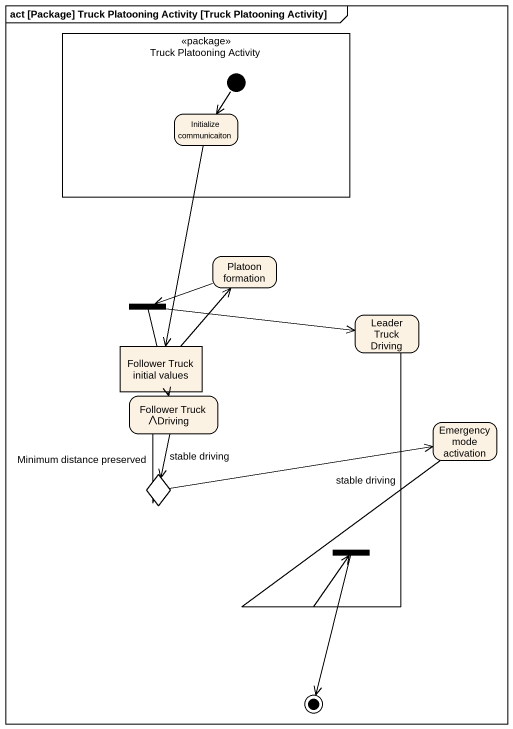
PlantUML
@startuml
mainframe act [Package] Truck Platooning Activity [Truck Platooning Activity]
hide empty description
state "Truck Platooning Activity" as Truck_Platooning_Activity <<package>> {
  state "Initialize communicaiton" as Initialize_communicaiton
  [*] --> Initialize_communicaiton
}
state "Platoon formation" as Platoon_formation
state fork1 <<fork>>
state "Leader Truck Driving" as Leader_Truck_Driving
state "Follower Truck initial values" as Follower_Truck_initial <<object>>
state "Follower Truck Driving" as Follower_Truck_Driving
state "Emergency mode activation" as Emergency_mode_activation
state choice1 <<choice>>
state fork2 <<join>>
Initialize_communicaiton --> Follower_Truck_initial
Platoon_formation -left-> fork1
fork1 -right-> Leader_Truck_Driving
fork1 --> Follower_Truck_Driving
Leader_Truck_Driving --> fork2 : stable driving
Follower_Truck_initial -up-> Platoon_formation
Follower_Truck_Driving --> choice1 : stable driving
Emergency_mode_activation --> fork2
choice1 -up-> Follower_Truck_Driving : Minimum distance preserved
choice1 -right-> Emergency_mode_activation
fork2 --> [*]
@enduml
